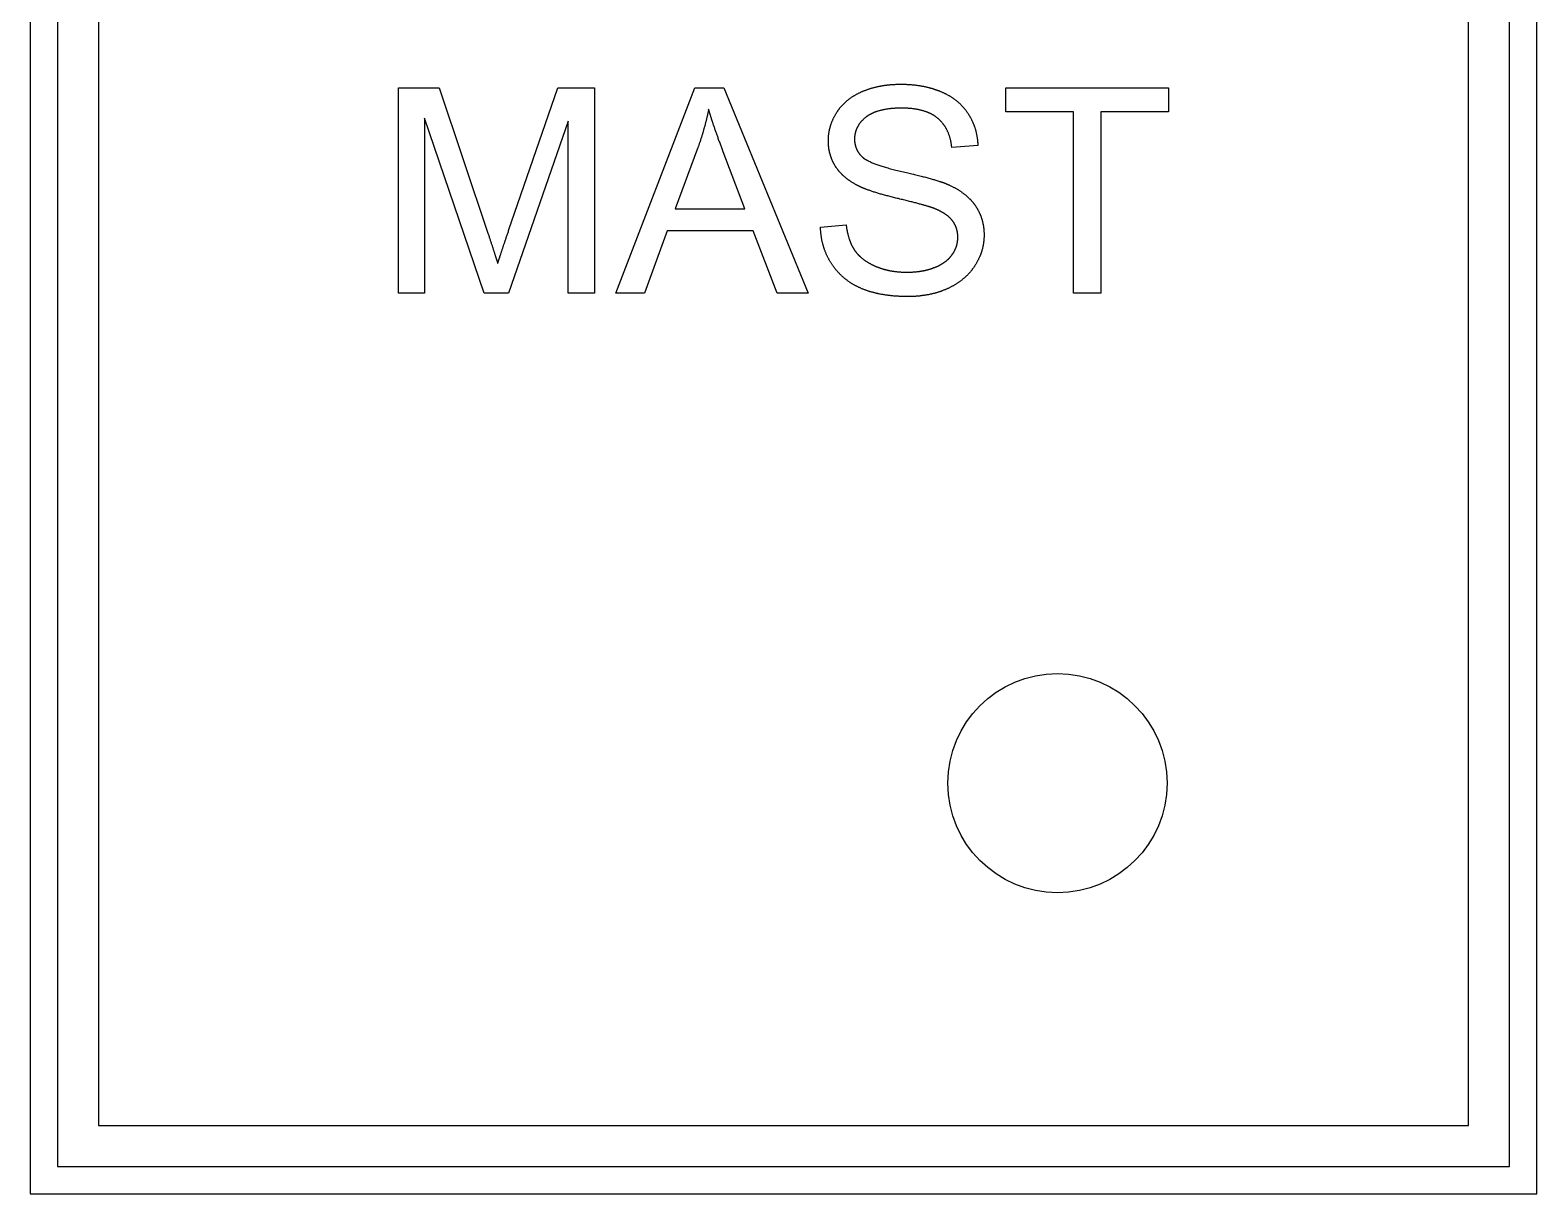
# Model space of a CAD drawing. Extents: x -115 to 95, y -60 to 60.
# Drawn here: x 49 to 71, y -17 to 0 of the extents above; entities that cross this region are included whole.
import ezdxf

# ---------------------------------------------------------------- set-up
doc = ezdxf.new("R2010")
doc.units = 0
doc.layers.add('CUT', color=1, linetype='Continuous')
doc.layers.add('ENGRAVE', color=5, linetype='Continuous')

msp = doc.modelspace()

# ---------------------------------------------------------------- linework, layer by layer
at = {"layer": 'CUT', "color": 1}
msp.add_circle((64, -11), 1.6, dxfattribs=at)
at = {"layer": 'ENGRAVE', "color": 5}
for points in [[(71, 17), (49, 17), (49, -17), (71, -17), (71, 17)], [(70.6, 16.6), (49.4, 16.6), (49.4, -16.6), (70.6, -16.6), (70.6, 16.6)]]:
    msp.add_lwpolyline(points, close=True, dxfattribs=at)
for points in [[(50, 16), (50, -16)], [(70, -16), (70, 16)], [(54.377, -3.841), (54.377, -0.841)], [(54.377, -0.841), (54.974, -0.841)], [(54.974, -0.841), (55.684, -2.965)], [(55.987, -2.928), (56.705, -0.841)], [(56.705, -0.841), (57.239, -0.841)], [(57.239, -0.841), (57.239, -3.841)], [(57.55, -3.841), (58.703, -0.841)], [(58.703, -0.841), (59.13, -0.841)], [(59.13, -0.841), (60.358, -3.841)], [(61.16, -0.892), (61.168, -0.889), (61.175, -0.886), (61.182, -0.883), (61.19, -0.881), (61.197, -0.878), (61.204, -0.875), (61.212, -0.872), (61.219, -0.87), (61.227, -0.867), (61.234, -0.864), (61.242, -0.862), (61.249, -0.859), (61.257, -0.857), (61.264, -0.855), (61.272, -0.852), (61.28, -0.85), (61.287, -0.848), (61.295, -0.845), (61.303, -0.843), (61.31, -0.841), (61.318, -0.839), (61.326, -0.837), (61.334, -0.835), (61.341, -0.833), (61.349, -0.831), (61.357, -0.829), (61.365, -0.827), (61.373, -0.825), (61.381, -0.824), (61.389, -0.822), (61.397, -0.82), (61.405, -0.819), (61.414, -0.817), (61.423, -0.815), (61.432, -0.814), (61.441, -0.812), (61.451, -0.81), (61.46, -0.809), (61.469, -0.807), (61.478, -0.806), (61.488, -0.805), (61.497, -0.804), (61.507, -0.802), (61.516, -0.801), (61.525, -0.8), (61.535, -0.799), (61.544, -0.798), (61.554, -0.797), (61.564, -0.796), (61.573, -0.795), (61.583, -0.795), (61.592, -0.794), (61.602, -0.793), (61.612, -0.793), (61.622, -0.792), (61.631, -0.792), (61.641, -0.791), (61.651, -0.791), (61.661, -0.791), (61.671, -0.79), (61.681, -0.79), (61.691, -0.79), (61.701, -0.79), (61.711, -0.79)], [(61.711, -0.79), (61.722, -0.79), (61.733, -0.79), (61.745, -0.79), (61.756, -0.79), (61.767, -0.791), (61.778, -0.791), (61.79, -0.791), (61.801, -0.792), (61.812, -0.792), (61.823, -0.793), (61.833, -0.794), (61.844, -0.794), (61.855, -0.795), (61.866, -0.796), (61.877, -0.797), (61.887, -0.798), (61.898, -0.799), (61.909, -0.8), (61.919, -0.801), (61.93, -0.803), (61.94, -0.804), (61.951, -0.805), (61.961, -0.807), (61.971, -0.808), (61.981, -0.81), (61.991, -0.811), (62.002, -0.813), (62.012, -0.815), (62.022, -0.817), (62.033, -0.819), (62.043, -0.821), (62.052, -0.822), (62.061, -0.824), (62.069, -0.826), (62.077, -0.828), (62.085, -0.829), (62.092, -0.831), (62.1, -0.833), (62.109, -0.835), (62.117, -0.837), (62.125, -0.839), (62.132, -0.841), (62.14, -0.843), (62.148, -0.846), (62.156, -0.848), (62.164, -0.85), (62.171, -0.852), (62.179, -0.855), (62.187, -0.857), (62.194, -0.86), (62.202, -0.862), (62.21, -0.865), (62.217, -0.867), (62.225, -0.87), (62.232, -0.873), (62.24, -0.875), (62.247, -0.878), (62.254, -0.881), (62.262, -0.884), (62.269, -0.886), (62.276, -0.889), (62.284, -0.892), (62.291, -0.895), (62.298, -0.898)], [(63.246, -1.195), (63.246, -0.841)], [(63.246, -0.841), (65.623, -0.841)], [(65.623, -0.841), (65.623, -1.195)], [(60.784, -1.193), (60.788, -1.187), (60.791, -1.182), (60.795, -1.176), (60.799, -1.17), (60.803, -1.164), (60.807, -1.159), (60.811, -1.153), (60.816, -1.148), (60.82, -1.142), (60.824, -1.137), (60.828, -1.132), (60.833, -1.126), (60.837, -1.121), (60.842, -1.116), (60.846, -1.11), (60.851, -1.105), (60.855, -1.1), (60.86, -1.095), (60.865, -1.09), (60.87, -1.085), (60.874, -1.08), (60.879, -1.075), (60.884, -1.07), (60.889, -1.065), (60.894, -1.06), (60.899, -1.056), (60.904, -1.051), (60.91, -1.046), (60.915, -1.042), (60.92, -1.037), (60.925, -1.033), (60.931, -1.028), (60.937, -1.023), (60.943, -1.018), (60.949, -1.013), (60.956, -1.008), (60.962, -1.003), (60.969, -0.998), (60.975, -0.994), (60.982, -0.989), (60.989, -0.984), (60.995, -0.98), (61.002, -0.975), (61.009, -0.971), (61.016, -0.966), (61.023, -0.962), (61.03, -0.958), (61.037, -0.953), (61.044, -0.949), (61.052, -0.945), (61.059, -0.941), (61.066, -0.937), (61.074, -0.933), (61.081, -0.929), (61.089, -0.925), (61.097, -0.921), (61.104, -0.917), (61.112, -0.914), (61.12, -0.91), (61.128, -0.906), (61.136, -0.903), (61.144, -0.899), (61.152, -0.896), (61.16, -0.892)], [(62.298, -0.898), (62.306, -0.902), (62.315, -0.906), (62.323, -0.909), (62.331, -0.913), (62.339, -0.917), (62.347, -0.92), (62.355, -0.924), (62.363, -0.928), (62.371, -0.932), (62.379, -0.936), (62.387, -0.94), (62.394, -0.944), (62.402, -0.949), (62.41, -0.953), (62.417, -0.957), (62.424, -0.961), (62.432, -0.966), (62.439, -0.97), (62.446, -0.975), (62.453, -0.979), (62.461, -0.984), (62.468, -0.989), (62.475, -0.993), (62.481, -0.998), (62.488, -1.003), (62.495, -1.008), (62.502, -1.013), (62.508, -1.018), (62.515, -1.023), (62.522, -1.028), (62.528, -1.034), (62.534, -1.039), (62.54, -1.044), (62.546, -1.048), (62.551, -1.053), (62.557, -1.058), (62.562, -1.063), (62.568, -1.068), (62.573, -1.073), (62.578, -1.078), (62.584, -1.083), (62.589, -1.088), (62.594, -1.094), (62.599, -1.099), (62.604, -1.104), (62.609, -1.109), (62.614, -1.115), (62.619, -1.12), (62.624, -1.126), (62.629, -1.131), (62.634, -1.137), (62.638, -1.143), (62.643, -1.148), (62.648, -1.154), (62.652, -1.16), (62.657, -1.165), (62.661, -1.171), (62.666, -1.177), (62.67, -1.183), (62.674, -1.189), (62.679, -1.195), (62.683, -1.201), (62.687, -1.207), (62.691, -1.214)], [(55.627, -3.841), (54.759, -1.287)], [(54.759, -1.287), (54.759, -3.841)], [(58.907, -1.156), (58.905, -1.165), (58.904, -1.174), (58.902, -1.183), (58.9, -1.192), (58.898, -1.201), (58.896, -1.209), (58.894, -1.218), (58.892, -1.227), (58.89, -1.236), (58.888, -1.245), (58.886, -1.254), (58.884, -1.263), (58.882, -1.272), (58.88, -1.28), (58.878, -1.289), (58.876, -1.298), (58.874, -1.307), (58.872, -1.316), (58.87, -1.325), (58.867, -1.333), (58.865, -1.342), (58.863, -1.351), (58.861, -1.36), (58.858, -1.369), (58.856, -1.378), (58.854, -1.387), (58.851, -1.395), (58.849, -1.404), (58.847, -1.413), (58.844, -1.422), (58.842, -1.431), (58.839, -1.439), (58.837, -1.448), (58.834, -1.458), (58.832, -1.467), (58.829, -1.476), (58.826, -1.485), (58.824, -1.494), (58.821, -1.503), (58.818, -1.512), (58.815, -1.521), (58.813, -1.53), (58.81, -1.539), (58.807, -1.548), (58.804, -1.557), (58.801, -1.566), (58.798, -1.576), (58.795, -1.585), (58.793, -1.594), (58.79, -1.603), (58.787, -1.612), (58.784, -1.621), (58.781, -1.63), (58.777, -1.639), (58.774, -1.648), (58.771, -1.657), (58.768, -1.666), (58.765, -1.675), (58.762, -1.684), (58.759, -1.693), (58.755, -1.702), (58.752, -1.711), (58.749, -1.72), (58.746, -1.729)], [(59.12, -1.778), (59.115, -1.764), (59.109, -1.749), (59.104, -1.735), (59.098, -1.721), (59.093, -1.707), (59.088, -1.693), (59.083, -1.679), (59.078, -1.665), (59.073, -1.651), (59.068, -1.638), (59.063, -1.624), (59.058, -1.611), (59.053, -1.598), (59.048, -1.584), (59.044, -1.571), (59.039, -1.558), (59.034, -1.545), (59.03, -1.533), (59.025, -1.52), (59.021, -1.507), (59.016, -1.495), (59.012, -1.482), (59.008, -1.47), (59.004, -1.458), (58.999, -1.446), (58.995, -1.434), (58.991, -1.422), (58.987, -1.41), (58.983, -1.397), (58.979, -1.385), (58.975, -1.374), (58.972, -1.364), (58.969, -1.355), (58.967, -1.348), (58.964, -1.342), (58.962, -1.336), (58.96, -1.329), (58.958, -1.322), (58.956, -1.315), (58.954, -1.308), (58.951, -1.301), (58.949, -1.294), (58.947, -1.288), (58.945, -1.281), (58.943, -1.275), (58.941, -1.268), (58.939, -1.261), (58.937, -1.255), (58.935, -1.248), (58.933, -1.242), (58.931, -1.236), (58.929, -1.229), (58.927, -1.223), (58.925, -1.217), (58.923, -1.211), (58.921, -1.204), (58.919, -1.198), (58.918, -1.192), (58.916, -1.186), (58.914, -1.18), (58.912, -1.174), (58.911, -1.168), (58.909, -1.162), (58.907, -1.156)], [(60.655, -1.617), (60.655, -1.61), (60.655, -1.603), (60.655, -1.596), (60.655, -1.589), (60.656, -1.582), (60.656, -1.575), (60.656, -1.568), (60.657, -1.561), (60.657, -1.554), (60.658, -1.548), (60.659, -1.541), (60.659, -1.534), (60.66, -1.527), (60.661, -1.52), (60.662, -1.514), (60.663, -1.507), (60.664, -1.5), (60.665, -1.493), (60.666, -1.487), (60.667, -1.48), (60.668, -1.473), (60.67, -1.467), (60.671, -1.46), (60.672, -1.453), (60.674, -1.447), (60.675, -1.44), (60.677, -1.433), (60.679, -1.427), (60.68, -1.42), (60.682, -1.414), (60.684, -1.407), (60.686, -1.401), (60.688, -1.394), (60.69, -1.387), (60.692, -1.381), (60.695, -1.374), (60.697, -1.367), (60.699, -1.361), (60.702, -1.354), (60.704, -1.347), (60.707, -1.341), (60.709, -1.334), (60.712, -1.328), (60.715, -1.321), (60.718, -1.314), (60.721, -1.308), (60.724, -1.301), (60.727, -1.295), (60.73, -1.288), (60.733, -1.282), (60.736, -1.276), (60.739, -1.269), (60.743, -1.263), (60.746, -1.256), (60.75, -1.25), (60.753, -1.243), (60.757, -1.237), (60.76, -1.231), (60.764, -1.224), (60.768, -1.218), (60.772, -1.212), (60.776, -1.206), (60.78, -1.199), (60.784, -1.193)], [(61.201, -1.273), (61.196, -1.277), (61.191, -1.282), (61.185, -1.286), (61.18, -1.29), (61.175, -1.295), (61.17, -1.299), (61.165, -1.304), (61.161, -1.308), (61.156, -1.313), (61.152, -1.318), (61.147, -1.322), (61.143, -1.327), (61.138, -1.332), (61.134, -1.337), (61.13, -1.341), (61.126, -1.346), (61.122, -1.351), (61.118, -1.356), (61.114, -1.361), (61.111, -1.366), (61.107, -1.371), (61.104, -1.376), (61.1, -1.381), (61.097, -1.386), (61.094, -1.391), (61.091, -1.396), (61.088, -1.401), (61.085, -1.406), (61.082, -1.411), (61.079, -1.417), (61.076, -1.422), (61.074, -1.427), (61.071, -1.432), (61.069, -1.437), (61.067, -1.441), (61.065, -1.446), (61.063, -1.451), (61.061, -1.456), (61.06, -1.461), (61.058, -1.466), (61.056, -1.47), (61.055, -1.475), (61.053, -1.48), (61.052, -1.485), (61.05, -1.49), (61.049, -1.495), (61.048, -1.5), (61.047, -1.505), (61.045, -1.511), (61.044, -1.516), (61.043, -1.521), (61.043, -1.526), (61.042, -1.531), (61.041, -1.536), (61.04, -1.542), (61.04, -1.547), (61.039, -1.552), (61.039, -1.558), (61.038, -1.563), (61.038, -1.568), (61.038, -1.574), (61.038, -1.579), (61.038, -1.585), (61.038, -1.59)], [(61.727, -1.14), (61.713, -1.14), (61.699, -1.14), (61.685, -1.14), (61.672, -1.141), (61.658, -1.141), (61.645, -1.142), (61.632, -1.142), (61.619, -1.143), (61.606, -1.144), (61.593, -1.145), (61.581, -1.146), (61.568, -1.147), (61.556, -1.149), (61.544, -1.15), (61.532, -1.151), (61.52, -1.153), (61.508, -1.155), (61.497, -1.156), (61.485, -1.158), (61.474, -1.16), (61.463, -1.163), (61.452, -1.165), (61.441, -1.167), (61.431, -1.169), (61.42, -1.172), (61.41, -1.174), (61.4, -1.177), (61.39, -1.18), (61.379, -1.183), (61.369, -1.187), (61.359, -1.19), (61.351, -1.192), (61.344, -1.195), (61.339, -1.197), (61.334, -1.199), (61.329, -1.2), (61.324, -1.202), (61.319, -1.205), (61.314, -1.207), (61.309, -1.209), (61.303, -1.211), (61.298, -1.214), (61.293, -1.216), (61.289, -1.218), (61.284, -1.221), (61.279, -1.223), (61.274, -1.226), (61.269, -1.228), (61.265, -1.231), (61.26, -1.233), (61.256, -1.236), (61.251, -1.238), (61.247, -1.241), (61.242, -1.244), (61.238, -1.247), (61.234, -1.249), (61.229, -1.252), (61.225, -1.255), (61.221, -1.258), (61.217, -1.261), (61.213, -1.264), (61.209, -1.267), (61.205, -1.27), (61.201, -1.273)], [(62.249, -1.285), (62.245, -1.282), (62.24, -1.278), (62.236, -1.275), (62.231, -1.271), (62.226, -1.268), (62.222, -1.264), (62.217, -1.261), (62.212, -1.258), (62.207, -1.254), (62.203, -1.251), (62.198, -1.248), (62.193, -1.245), (62.188, -1.242), (62.183, -1.239), (62.177, -1.236), (62.172, -1.233), (62.167, -1.23), (62.162, -1.227), (62.156, -1.225), (62.151, -1.222), (62.146, -1.219), (62.14, -1.217), (62.135, -1.214), (62.129, -1.211), (62.123, -1.209), (62.117, -1.206), (62.112, -1.204), (62.106, -1.202), (62.101, -1.199), (62.095, -1.197), (62.089, -1.195), (62.082, -1.193), (62.074, -1.19), (62.065, -1.187), (62.055, -1.183), (62.045, -1.18), (62.035, -1.177), (62.025, -1.175), (62.015, -1.172), (62.005, -1.169), (61.995, -1.167), (61.985, -1.165), (61.974, -1.163), (61.964, -1.16), (61.953, -1.158), (61.942, -1.157), (61.931, -1.155), (61.92, -1.153), (61.909, -1.151), (61.898, -1.15), (61.886, -1.149), (61.875, -1.147), (61.863, -1.146), (61.851, -1.145), (61.839, -1.144), (61.827, -1.143), (61.815, -1.142), (61.803, -1.142), (61.791, -1.141), (61.778, -1.141), (61.766, -1.14), (61.753, -1.14), (61.74, -1.14), (61.727, -1.14)], [(62.458, -1.715), (62.457, -1.705), (62.455, -1.695), (62.454, -1.686), (62.453, -1.676), (62.451, -1.667), (62.45, -1.657), (62.448, -1.648), (62.446, -1.639), (62.445, -1.63), (62.443, -1.62), (62.441, -1.611), (62.439, -1.603), (62.436, -1.594), (62.434, -1.585), (62.432, -1.576), (62.429, -1.568), (62.427, -1.559), (62.424, -1.551), (62.422, -1.543), (62.419, -1.534), (62.416, -1.526), (62.413, -1.518), (62.41, -1.51), (62.407, -1.502), (62.403, -1.495), (62.4, -1.487), (62.397, -1.479), (62.393, -1.472), (62.39, -1.464), (62.386, -1.456), (62.382, -1.449), (62.378, -1.442), (62.375, -1.436), (62.372, -1.43), (62.369, -1.425), (62.365, -1.42), (62.362, -1.414), (62.359, -1.409), (62.355, -1.403), (62.351, -1.398), (62.348, -1.392), (62.344, -1.387), (62.34, -1.382), (62.337, -1.377), (62.333, -1.372), (62.329, -1.367), (62.325, -1.362), (62.321, -1.357), (62.317, -1.352), (62.313, -1.347), (62.309, -1.342), (62.304, -1.338), (62.3, -1.333), (62.296, -1.328), (62.291, -1.324), (62.287, -1.319), (62.282, -1.315), (62.278, -1.31), (62.273, -1.306), (62.268, -1.302), (62.264, -1.298), (62.259, -1.293), (62.254, -1.289), (62.249, -1.285)], [(62.691, -1.214), (62.695, -1.22), (62.699, -1.226), (62.703, -1.233), (62.707, -1.239), (62.711, -1.246), (62.715, -1.252), (62.719, -1.259), (62.722, -1.265), (62.726, -1.272), (62.73, -1.278), (62.733, -1.285), (62.737, -1.291), (62.74, -1.298), (62.744, -1.305), (62.747, -1.311), (62.75, -1.318), (62.753, -1.325), (62.756, -1.332), (62.76, -1.339), (62.763, -1.345), (62.766, -1.352), (62.768, -1.359), (62.771, -1.366), (62.774, -1.373), (62.777, -1.38), (62.779, -1.387), (62.782, -1.394), (62.785, -1.401), (62.787, -1.408), (62.79, -1.415), (62.792, -1.422), (62.794, -1.429), (62.797, -1.437), (62.799, -1.444), (62.801, -1.452), (62.803, -1.46), (62.806, -1.468), (62.808, -1.475), (62.81, -1.483), (62.812, -1.491), (62.813, -1.499), (62.815, -1.507), (62.817, -1.514), (62.819, -1.522), (62.82, -1.53), (62.822, -1.538), (62.823, -1.546), (62.825, -1.554), (62.826, -1.562), (62.827, -1.57), (62.829, -1.578), (62.83, -1.586), (62.831, -1.595), (62.832, -1.603), (62.833, -1.611), (62.834, -1.619), (62.834, -1.628), (62.835, -1.636), (62.836, -1.644), (62.836, -1.653), (62.837, -1.661), (62.837, -1.669), (62.838, -1.678), (62.838, -1.686)], [(64.234, -1.195), (63.246, -1.195)], [(64.234, -3.841), (64.234, -1.195)], [(65.623, -1.195), (64.631, -1.195)], [(64.631, -1.195), (64.631, -3.841)], [(56.857, -1.33), (55.985, -3.841)], [(56.857, -3.841), (56.857, -1.33)], [(58.746, -1.729), (58.416, -2.609)], [(60.759, -1.991), (60.756, -1.986), (60.753, -1.981), (60.75, -1.976), (60.747, -1.97), (60.744, -1.965), (60.741, -1.96), (60.738, -1.955), (60.735, -1.95), (60.732, -1.944), (60.73, -1.939), (60.727, -1.934), (60.724, -1.928), (60.722, -1.923), (60.719, -1.918), (60.717, -1.912), (60.714, -1.907), (60.712, -1.901), (60.71, -1.896), (60.707, -1.89), (60.705, -1.885), (60.703, -1.879), (60.701, -1.874), (60.699, -1.868), (60.697, -1.863), (60.695, -1.857), (60.693, -1.852), (60.691, -1.846), (60.689, -1.84), (60.687, -1.835), (60.685, -1.829), (60.684, -1.824), (60.682, -1.818), (60.68, -1.812), (60.679, -1.806), (60.677, -1.8), (60.676, -1.794), (60.674, -1.788), (60.673, -1.782), (60.671, -1.776), (60.67, -1.769), (60.669, -1.763), (60.668, -1.757), (60.667, -1.751), (60.665, -1.745), (60.664, -1.739), (60.663, -1.732), (60.663, -1.726), (60.662, -1.72), (60.661, -1.713), (60.66, -1.707), (60.659, -1.701), (60.659, -1.694), (60.658, -1.688), (60.658, -1.682), (60.657, -1.675), (60.657, -1.669), (60.656, -1.662), (60.656, -1.656), (60.655, -1.649), (60.655, -1.643), (60.655, -1.636), (60.655, -1.63), (60.655, -1.623), (60.655, -1.617)], [(61.038, -1.59), (61.038, -1.595), (61.038, -1.6), (61.038, -1.605), (61.038, -1.61), (61.038, -1.615), (61.039, -1.62), (61.039, -1.625), (61.039, -1.63), (61.04, -1.635), (61.04, -1.64), (61.041, -1.645), (61.042, -1.65), (61.042, -1.654), (61.043, -1.659), (61.044, -1.664), (61.045, -1.668), (61.046, -1.673), (61.047, -1.678), (61.048, -1.682), (61.049, -1.687), (61.05, -1.691), (61.052, -1.696), (61.053, -1.7), (61.054, -1.705), (61.056, -1.709), (61.057, -1.714), (61.059, -1.718), (61.061, -1.722), (61.062, -1.727), (61.064, -1.731), (61.066, -1.735), (61.068, -1.74), (61.069, -1.744), (61.071, -1.748), (61.073, -1.752), (61.075, -1.756), (61.077, -1.76), (61.08, -1.763), (61.082, -1.767), (61.084, -1.771), (61.086, -1.775), (61.089, -1.779), (61.091, -1.783), (61.093, -1.786), (61.096, -1.79), (61.099, -1.794), (61.101, -1.798), (61.104, -1.801), (61.107, -1.805), (61.109, -1.808), (61.112, -1.812), (61.115, -1.816), (61.118, -1.819), (61.121, -1.823), (61.124, -1.826), (61.127, -1.83), (61.13, -1.833), (61.134, -1.836), (61.137, -1.84), (61.14, -1.843), (61.144, -1.846), (61.147, -1.85), (61.151, -1.853), (61.154, -1.856)], [(62.838, -1.686), (62.458, -1.715)], [(59.433, -2.609), (59.12, -1.778)], [(61.154, -1.856), (61.156, -1.858), (61.158, -1.859), (61.159, -1.861), (61.161, -1.862), (61.163, -1.864), (61.165, -1.865), (61.167, -1.867), (61.169, -1.869), (61.171, -1.87), (61.173, -1.872), (61.175, -1.873), (61.178, -1.875), (61.18, -1.876), (61.182, -1.878), (61.184, -1.879), (61.187, -1.881), (61.189, -1.883), (61.192, -1.884), (61.194, -1.886), (61.196, -1.887), (61.199, -1.889), (61.201, -1.89), (61.204, -1.892), (61.207, -1.894), (61.21, -1.895), (61.213, -1.897), (61.216, -1.899), (61.218, -1.9), (61.22, -1.901), (61.222, -1.902), (61.225, -1.904), (61.23, -1.906), (61.238, -1.91), (61.248, -1.915), (61.259, -1.921), (61.272, -1.926), (61.284, -1.932), (61.296, -1.937), (61.308, -1.942), (61.32, -1.947), (61.333, -1.952), (61.347, -1.957), (61.361, -1.962), (61.375, -1.967), (61.39, -1.972), (61.406, -1.977), (61.421, -1.983), (61.437, -1.988), (61.454, -1.993), (61.471, -1.998), (61.488, -2.003), (61.506, -2.008), (61.524, -2.013), (61.543, -2.019), (61.562, -2.024), (61.581, -2.029), (61.601, -2.034), (61.621, -2.04), (61.642, -2.045), (61.663, -2.05), (61.685, -2.055), (61.707, -2.06), (61.729, -2.066), (61.752, -2.071)], [(61.08, -2.269), (61.073, -2.266), (61.066, -2.262), (61.059, -2.258), (61.051, -2.254), (61.044, -2.25), (61.037, -2.246), (61.03, -2.241), (61.023, -2.237), (61.016, -2.233), (61.01, -2.229), (61.003, -2.225), (60.996, -2.221), (60.99, -2.216), (60.983, -2.212), (60.977, -2.208), (60.97, -2.203), (60.964, -2.199), (60.958, -2.194), (60.951, -2.19), (60.945, -2.185), (60.939, -2.181), (60.933, -2.176), (60.927, -2.172), (60.921, -2.167), (60.915, -2.163), (60.91, -2.158), (60.904, -2.153), (60.898, -2.148), (60.893, -2.143), (60.887, -2.138), (60.881, -2.134), (60.876, -2.129), (60.872, -2.125), (60.867, -2.121), (60.863, -2.117), (60.859, -2.113), (60.855, -2.109), (60.851, -2.105), (60.847, -2.101), (60.843, -2.097), (60.839, -2.092), (60.835, -2.088), (60.831, -2.084), (60.827, -2.08), (60.824, -2.076), (60.82, -2.071), (60.816, -2.067), (60.812, -2.063), (60.809, -2.058), (60.805, -2.054), (60.802, -2.05), (60.798, -2.045), (60.795, -2.041), (60.791, -2.037), (60.788, -2.032), (60.784, -2.028), (60.781, -2.023), (60.778, -2.019), (60.775, -2.014), (60.771, -2.01), (60.768, -2.005), (60.765, -2), (60.762, -1.996), (60.759, -1.991)], [(61.752, -2.071), (61.773, -2.076), (61.794, -2.081), (61.815, -2.085), (61.836, -2.09), (61.856, -2.095), (61.876, -2.1), (61.896, -2.104), (61.915, -2.109), (61.934, -2.114), (61.953, -2.118), (61.972, -2.123), (61.99, -2.127), (62.008, -2.132), (62.025, -2.136), (62.043, -2.141), (62.06, -2.145), (62.076, -2.15), (62.093, -2.154), (62.109, -2.158), (62.124, -2.163), (62.14, -2.167), (62.155, -2.171), (62.17, -2.175), (62.184, -2.18), (62.198, -2.184), (62.212, -2.188), (62.225, -2.192), (62.239, -2.196), (62.254, -2.201), (62.267, -2.205), (62.28, -2.209), (62.29, -2.212), (62.297, -2.215), (62.301, -2.216), (62.305, -2.218), (62.308, -2.219), (62.312, -2.22), (62.317, -2.222), (62.321, -2.223), (62.326, -2.225), (62.33, -2.227), (62.335, -2.228), (62.339, -2.23), (62.343, -2.231), (62.347, -2.233), (62.351, -2.234), (62.355, -2.236), (62.359, -2.237), (62.363, -2.239), (62.367, -2.24), (62.371, -2.242), (62.375, -2.243), (62.379, -2.245), (62.382, -2.246), (62.386, -2.248), (62.39, -2.249), (62.393, -2.251), (62.397, -2.252), (62.4, -2.254), (62.404, -2.255), (62.407, -2.257), (62.41, -2.258), (62.414, -2.26), (62.417, -2.261)], [(61.66, -2.458), (61.642, -2.453), (61.624, -2.449), (61.607, -2.445), (61.59, -2.44), (61.573, -2.436), (61.556, -2.432), (61.54, -2.428), (61.524, -2.423), (61.508, -2.419), (61.492, -2.415), (61.477, -2.411), (61.461, -2.406), (61.446, -2.402), (61.431, -2.398), (61.417, -2.394), (61.403, -2.39), (61.389, -2.385), (61.375, -2.381), (61.361, -2.377), (61.348, -2.373), (61.334, -2.369), (61.321, -2.365), (61.309, -2.361), (61.296, -2.357), (61.284, -2.353), (61.273, -2.349), (61.261, -2.345), (61.249, -2.34), (61.237, -2.336), (61.225, -2.332), (61.214, -2.328), (61.205, -2.324), (61.199, -2.322), (61.194, -2.32), (61.19, -2.319), (61.187, -2.317), (61.183, -2.316), (61.179, -2.314), (61.174, -2.312), (61.17, -2.31), (61.165, -2.309), (61.161, -2.307), (61.157, -2.305), (61.153, -2.304), (61.149, -2.302), (61.145, -2.3), (61.141, -2.298), (61.137, -2.297), (61.133, -2.295), (61.129, -2.293), (61.126, -2.292), (61.122, -2.29), (61.118, -2.288), (61.114, -2.286), (61.111, -2.285), (61.107, -2.283), (61.104, -2.281), (61.1, -2.28), (61.097, -2.278), (61.094, -2.276), (61.09, -2.275), (61.087, -2.273), (61.084, -2.271), (61.08, -2.269)], [(62.417, -2.261), (62.426, -2.266), (62.435, -2.27), (62.444, -2.274), (62.453, -2.279), (62.462, -2.283), (62.471, -2.287), (62.479, -2.292), (62.488, -2.297), (62.496, -2.301), (62.505, -2.306), (62.513, -2.31), (62.521, -2.315), (62.529, -2.32), (62.537, -2.325), (62.545, -2.329), (62.553, -2.334), (62.561, -2.339), (62.569, -2.344), (62.576, -2.349), (62.584, -2.354), (62.592, -2.359), (62.599, -2.364), (62.606, -2.37), (62.613, -2.375), (62.621, -2.38), (62.627, -2.385), (62.634, -2.391), (62.641, -2.396), (62.648, -2.402), (62.655, -2.407), (62.662, -2.413), (62.668, -2.418), (62.674, -2.423), (62.679, -2.427), (62.683, -2.431), (62.688, -2.435), (62.693, -2.44), (62.697, -2.444), (62.702, -2.449), (62.707, -2.453), (62.712, -2.458), (62.716, -2.462), (62.721, -2.467), (62.725, -2.471), (62.729, -2.476), (62.734, -2.481), (62.738, -2.485), (62.742, -2.49), (62.747, -2.495), (62.751, -2.499), (62.755, -2.504), (62.759, -2.509), (62.763, -2.514), (62.767, -2.519), (62.771, -2.523), (62.775, -2.528), (62.778, -2.533), (62.782, -2.538), (62.786, -2.543), (62.789, -2.548), (62.793, -2.553), (62.797, -2.558), (62.8, -2.563), (62.804, -2.568)], [(58.416, -2.609), (59.433, -2.609)], [(62.194, -2.603), (62.192, -2.602), (62.19, -2.602), (62.188, -2.601), (62.186, -2.6), (62.185, -2.599), (62.183, -2.599), (62.181, -2.598), (62.179, -2.597), (62.177, -2.597), (62.175, -2.596), (62.172, -2.595), (62.17, -2.594), (62.168, -2.594), (62.166, -2.593), (62.164, -2.592), (62.162, -2.591), (62.159, -2.591), (62.157, -2.59), (62.155, -2.589), (62.152, -2.588), (62.15, -2.587), (62.148, -2.587), (62.145, -2.586), (62.142, -2.585), (62.14, -2.584), (62.137, -2.583), (62.134, -2.582), (62.132, -2.582), (62.131, -2.581), (62.129, -2.581), (62.126, -2.58), (62.121, -2.578), (62.114, -2.576), (62.104, -2.573), (62.094, -2.57), (62.082, -2.566), (62.071, -2.563), (62.06, -2.56), (62.049, -2.557), (62.038, -2.554), (62.026, -2.55), (62.014, -2.547), (62.001, -2.544), (61.988, -2.54), (61.975, -2.536), (61.962, -2.533), (61.948, -2.529), (61.933, -2.525), (61.919, -2.522), (61.904, -2.518), (61.889, -2.514), (61.873, -2.51), (61.857, -2.506), (61.841, -2.502), (61.824, -2.498), (61.807, -2.493), (61.79, -2.489), (61.772, -2.485), (61.754, -2.481), (61.736, -2.476), (61.717, -2.472), (61.698, -2.467), (61.679, -2.462), (61.66, -2.458)], [(62.464, -2.781), (62.462, -2.778), (62.46, -2.776), (62.458, -2.773), (62.455, -2.77), (62.453, -2.768), (62.451, -2.765), (62.449, -2.763), (62.446, -2.76), (62.444, -2.758), (62.442, -2.755), (62.439, -2.752), (62.437, -2.75), (62.434, -2.747), (62.432, -2.745), (62.429, -2.742), (62.427, -2.74), (62.424, -2.737), (62.422, -2.735), (62.419, -2.732), (62.416, -2.73), (62.414, -2.728), (62.411, -2.725), (62.408, -2.723), (62.405, -2.72), (62.402, -2.718), (62.399, -2.715), (62.396, -2.713), (62.394, -2.711), (62.391, -2.709), (62.388, -2.706), (62.385, -2.704), (62.381, -2.701), (62.377, -2.698), (62.372, -2.695), (62.367, -2.691), (62.362, -2.688), (62.357, -2.684), (62.352, -2.681), (62.347, -2.678), (62.342, -2.675), (62.336, -2.671), (62.331, -2.668), (62.326, -2.665), (62.32, -2.662), (62.314, -2.658), (62.309, -2.655), (62.303, -2.652), (62.297, -2.649), (62.291, -2.646), (62.285, -2.643), (62.279, -2.64), (62.273, -2.637), (62.267, -2.634), (62.261, -2.631), (62.254, -2.628), (62.248, -2.625), (62.241, -2.622), (62.235, -2.62), (62.228, -2.617), (62.221, -2.614), (62.215, -2.611), (62.208, -2.608), (62.201, -2.606), (62.194, -2.603)], [(62.804, -2.568), (62.807, -2.574), (62.811, -2.579), (62.814, -2.585), (62.818, -2.59), (62.822, -2.596), (62.825, -2.602), (62.828, -2.607), (62.832, -2.613), (62.835, -2.619), (62.838, -2.625), (62.841, -2.63), (62.844, -2.636), (62.847, -2.642), (62.85, -2.648), (62.853, -2.654), (62.856, -2.66), (62.859, -2.666), (62.862, -2.672), (62.865, -2.678), (62.867, -2.684), (62.87, -2.69), (62.872, -2.696), (62.875, -2.702), (62.877, -2.708), (62.88, -2.714), (62.882, -2.72), (62.884, -2.727), (62.886, -2.733), (62.888, -2.739), (62.891, -2.745), (62.893, -2.752), (62.895, -2.758), (62.897, -2.765), (62.899, -2.772), (62.901, -2.779), (62.902, -2.786), (62.904, -2.793), (62.906, -2.8), (62.908, -2.807), (62.909, -2.814), (62.911, -2.821), (62.912, -2.828), (62.914, -2.836), (62.915, -2.843), (62.916, -2.85), (62.918, -2.857), (62.919, -2.865), (62.92, -2.872), (62.921, -2.879), (62.922, -2.887), (62.923, -2.894), (62.924, -2.902), (62.924, -2.909), (62.925, -2.917), (62.926, -2.924), (62.926, -2.932), (62.927, -2.94), (62.927, -2.947), (62.928, -2.955), (62.928, -2.963), (62.928, -2.97), (62.928, -2.978), (62.928, -2.986), (62.928, -2.994)], [(60.54, -2.877), (60.915, -2.844)], [(60.915, -2.844), (60.916, -2.852), (60.917, -2.86), (60.918, -2.868), (60.919, -2.876), (60.92, -2.884), (60.921, -2.891), (60.922, -2.899), (60.924, -2.907), (60.925, -2.914), (60.926, -2.922), (60.928, -2.929), (60.929, -2.936), (60.931, -2.944), (60.932, -2.951), (60.934, -2.958), (60.935, -2.965), (60.937, -2.972), (60.939, -2.98), (60.94, -2.987), (60.942, -2.994), (60.944, -3.001), (60.946, -3.007), (60.948, -3.014), (60.95, -3.021), (60.952, -3.028), (60.954, -3.034), (60.956, -3.041), (60.958, -3.048), (60.96, -3.054), (60.963, -3.061), (60.965, -3.068), (60.967, -3.074), (60.969, -3.079), (60.971, -3.084), (60.973, -3.088), (60.974, -3.093), (60.976, -3.097), (60.978, -3.102), (60.98, -3.107), (60.982, -3.112), (60.984, -3.116), (60.986, -3.121), (60.988, -3.126), (60.99, -3.13), (60.993, -3.135), (60.995, -3.139), (60.997, -3.144), (60.999, -3.148), (61.001, -3.152), (61.003, -3.157), (61.006, -3.161), (61.008, -3.165), (61.01, -3.17), (61.013, -3.174), (61.015, -3.178), (61.017, -3.182), (61.02, -3.187), (61.022, -3.191), (61.025, -3.195), (61.027, -3.199), (61.03, -3.203), (61.032, -3.207), (61.035, -3.211), (61.038, -3.215)], [(62.546, -3.027), (62.546, -3.022), (62.546, -3.018), (62.545, -3.013), (62.545, -3.009), (62.545, -3.004), (62.545, -3), (62.545, -2.995), (62.544, -2.991), (62.544, -2.986), (62.544, -2.982), (62.543, -2.978), (62.543, -2.973), (62.542, -2.969), (62.542, -2.965), (62.541, -2.96), (62.54, -2.956), (62.54, -2.952), (62.539, -2.948), (62.538, -2.944), (62.537, -2.939), (62.536, -2.935), (62.535, -2.931), (62.534, -2.927), (62.533, -2.923), (62.532, -2.919), (62.531, -2.915), (62.53, -2.911), (62.529, -2.907), (62.528, -2.903), (62.527, -2.899), (62.525, -2.895), (62.524, -2.891), (62.523, -2.887), (62.521, -2.883), (62.52, -2.88), (62.519, -2.876), (62.517, -2.873), (62.516, -2.869), (62.514, -2.865), (62.513, -2.862), (62.511, -2.858), (62.509, -2.855), (62.508, -2.851), (62.506, -2.848), (62.504, -2.844), (62.502, -2.841), (62.501, -2.837), (62.499, -2.834), (62.497, -2.83), (62.495, -2.827), (62.493, -2.824), (62.491, -2.82), (62.489, -2.817), (62.487, -2.813), (62.485, -2.81), (62.482, -2.807), (62.48, -2.804), (62.478, -2.8), (62.476, -2.797), (62.473, -2.794), (62.471, -2.791), (62.469, -2.787), (62.466, -2.784), (62.464, -2.781)], [(55.684, -2.965), (55.688, -2.977), (55.692, -2.99), (55.696, -3.002), (55.7, -3.014), (55.704, -3.026), (55.708, -3.037), (55.712, -3.049), (55.716, -3.06), (55.719, -3.072), (55.723, -3.083), (55.727, -3.094), (55.73, -3.105), (55.734, -3.116), (55.737, -3.126), (55.741, -3.137), (55.744, -3.147), (55.747, -3.157), (55.751, -3.168), (55.754, -3.178), (55.757, -3.187), (55.76, -3.197), (55.763, -3.207), (55.766, -3.216), (55.769, -3.226), (55.772, -3.235), (55.775, -3.244), (55.778, -3.253), (55.781, -3.262), (55.784, -3.271), (55.787, -3.28), (55.79, -3.289), (55.792, -3.296), (55.794, -3.301), (55.795, -3.305), (55.796, -3.308), (55.797, -3.312), (55.798, -3.315), (55.799, -3.319), (55.801, -3.323), (55.802, -3.327), (55.803, -3.331), (55.804, -3.335), (55.805, -3.338), (55.807, -3.342), (55.808, -3.346), (55.809, -3.349), (55.81, -3.353), (55.811, -3.357), (55.812, -3.36), (55.813, -3.364), (55.814, -3.367), (55.815, -3.371), (55.817, -3.374), (55.818, -3.377), (55.819, -3.381), (55.82, -3.384), (55.821, -3.387), (55.822, -3.39), (55.823, -3.394), (55.824, -3.397), (55.825, -3.4), (55.826, -3.403), (55.826, -3.406), (55.827, -3.409)], [(55.827, -3.409), (55.829, -3.406), (55.83, -3.402), (55.831, -3.399), (55.832, -3.395), (55.833, -3.392), (55.834, -3.388), (55.835, -3.384), (55.836, -3.38), (55.838, -3.377), (55.839, -3.373), (55.84, -3.369), (55.841, -3.365), (55.843, -3.361), (55.844, -3.357), (55.845, -3.353), (55.846, -3.349), (55.848, -3.345), (55.849, -3.341), (55.85, -3.337), (55.852, -3.333), (55.853, -3.329), (55.854, -3.325), (55.856, -3.321), (55.857, -3.316), (55.859, -3.312), (55.86, -3.307), (55.861, -3.303), (55.863, -3.299), (55.864, -3.295), (55.865, -3.291), (55.867, -3.287), (55.869, -3.281), (55.871, -3.273), (55.874, -3.264), (55.877, -3.254), (55.881, -3.244), (55.884, -3.234), (55.887, -3.225), (55.89, -3.215), (55.894, -3.205), (55.897, -3.195), (55.9, -3.185), (55.904, -3.175), (55.907, -3.164), (55.911, -3.154), (55.914, -3.143), (55.918, -3.132), (55.922, -3.121), (55.925, -3.11), (55.929, -3.099), (55.933, -3.088), (55.937, -3.076), (55.941, -3.065), (55.945, -3.053), (55.949, -3.041), (55.953, -3.029), (55.957, -3.017), (55.961, -3.005), (55.965, -2.992), (55.969, -2.98), (55.974, -2.967), (55.978, -2.954), (55.983, -2.941), (55.987, -2.928)], [(58.302, -2.932), (57.972, -3.841)], [(59.556, -2.932), (58.302, -2.932)], [(59.906, -3.841), (59.556, -2.932)], [(60.704, -3.417), (60.699, -3.41), (60.695, -3.403), (60.69, -3.395), (60.686, -3.388), (60.681, -3.381), (60.677, -3.373), (60.672, -3.366), (60.668, -3.358), (60.664, -3.351), (60.66, -3.343), (60.656, -3.336), (60.652, -3.328), (60.648, -3.32), (60.644, -3.313), (60.641, -3.305), (60.637, -3.297), (60.633, -3.29), (60.63, -3.282), (60.626, -3.274), (60.623, -3.266), (60.62, -3.258), (60.616, -3.25), (60.613, -3.242), (60.61, -3.234), (60.607, -3.226), (60.604, -3.218), (60.601, -3.21), (60.598, -3.202), (60.595, -3.194), (60.593, -3.186), (60.59, -3.178), (60.587, -3.17), (60.585, -3.161), (60.582, -3.153), (60.58, -3.144), (60.577, -3.135), (60.575, -3.126), (60.573, -3.117), (60.57, -3.109), (60.568, -3.1), (60.566, -3.091), (60.564, -3.082), (60.562, -3.073), (60.561, -3.064), (60.559, -3.055), (60.557, -3.046), (60.556, -3.037), (60.554, -3.028), (60.553, -3.018), (60.551, -3.009), (60.55, -3), (60.549, -2.991), (60.548, -2.981), (60.547, -2.972), (60.546, -2.963), (60.545, -2.953), (60.544, -2.944), (60.543, -2.935), (60.542, -2.925), (60.542, -2.916), (60.541, -2.906), (60.541, -2.896), (60.541, -2.887), (60.54, -2.877)], [(62.46, -3.284), (62.462, -3.281), (62.465, -3.277), (62.468, -3.273), (62.47, -3.269), (62.473, -3.265), (62.476, -3.261), (62.478, -3.258), (62.48, -3.254), (62.483, -3.25), (62.485, -3.246), (62.487, -3.242), (62.49, -3.238), (62.492, -3.234), (62.494, -3.23), (62.496, -3.226), (62.498, -3.222), (62.5, -3.218), (62.502, -3.214), (62.504, -3.21), (62.506, -3.206), (62.508, -3.202), (62.51, -3.198), (62.511, -3.194), (62.513, -3.19), (62.515, -3.186), (62.516, -3.182), (62.518, -3.178), (62.52, -3.174), (62.521, -3.17), (62.523, -3.165), (62.524, -3.161), (62.525, -3.157), (62.527, -3.153), (62.528, -3.149), (62.529, -3.145), (62.53, -3.141), (62.531, -3.138), (62.532, -3.134), (62.533, -3.13), (62.534, -3.126), (62.535, -3.122), (62.536, -3.117), (62.537, -3.113), (62.538, -3.109), (62.539, -3.105), (62.539, -3.101), (62.54, -3.097), (62.541, -3.093), (62.541, -3.089), (62.542, -3.085), (62.542, -3.081), (62.543, -3.077), (62.543, -3.073), (62.544, -3.068), (62.544, -3.064), (62.544, -3.06), (62.545, -3.056), (62.545, -3.052), (62.545, -3.048), (62.545, -3.043), (62.546, -3.039), (62.546, -3.035), (62.546, -3.031), (62.546, -3.027)], [(62.928, -2.994), (62.928, -3.001), (62.928, -3.008), (62.928, -3.016), (62.928, -3.023), (62.928, -3.03), (62.927, -3.037), (62.927, -3.044), (62.926, -3.052), (62.926, -3.059), (62.925, -3.066), (62.925, -3.073), (62.924, -3.08), (62.923, -3.087), (62.922, -3.094), (62.921, -3.102), (62.92, -3.109), (62.919, -3.116), (62.918, -3.123), (62.917, -3.13), (62.916, -3.137), (62.914, -3.144), (62.913, -3.151), (62.912, -3.158), (62.91, -3.165), (62.909, -3.172), (62.907, -3.179), (62.905, -3.186), (62.904, -3.193), (62.902, -3.2), (62.9, -3.206), (62.898, -3.213), (62.896, -3.22), (62.894, -3.227), (62.892, -3.235), (62.889, -3.242), (62.887, -3.249), (62.884, -3.257), (62.882, -3.264), (62.879, -3.271), (62.877, -3.278), (62.874, -3.285), (62.871, -3.292), (62.868, -3.3), (62.865, -3.307), (62.862, -3.314), (62.859, -3.321), (62.856, -3.328), (62.853, -3.335), (62.849, -3.342), (62.846, -3.349), (62.843, -3.356), (62.839, -3.363), (62.835, -3.37), (62.832, -3.377), (62.828, -3.384), (62.824, -3.391), (62.82, -3.398), (62.816, -3.405), (62.812, -3.412), (62.808, -3.419), (62.804, -3.426), (62.8, -3.432), (62.796, -3.439), (62.791, -3.446)], [(61.038, -3.215), (61.04, -3.219), (61.043, -3.223), (61.046, -3.227), (61.049, -3.23), (61.051, -3.234), (61.054, -3.238), (61.057, -3.242), (61.06, -3.246), (61.063, -3.249), (61.066, -3.253), (61.069, -3.257), (61.073, -3.26), (61.076, -3.264), (61.079, -3.268), (61.082, -3.271), (61.086, -3.275), (61.089, -3.279), (61.092, -3.282), (61.096, -3.286), (61.099, -3.289), (61.103, -3.293), (61.106, -3.296), (61.11, -3.3), (61.113, -3.303), (61.117, -3.307), (61.121, -3.31), (61.125, -3.313), (61.128, -3.317), (61.132, -3.32), (61.136, -3.323), (61.139, -3.326), (61.144, -3.33), (61.149, -3.334), (61.154, -3.338), (61.159, -3.342), (61.165, -3.347), (61.17, -3.351), (61.176, -3.355), (61.181, -3.359), (61.187, -3.363), (61.192, -3.367), (61.198, -3.371), (61.204, -3.374), (61.21, -3.378), (61.216, -3.382), (61.221, -3.386), (61.228, -3.39), (61.234, -3.393), (61.24, -3.397), (61.246, -3.401), (61.252, -3.404), (61.259, -3.408), (61.265, -3.411), (61.272, -3.415), (61.278, -3.418), (61.285, -3.422), (61.292, -3.425), (61.298, -3.429), (61.305, -3.432), (61.312, -3.435), (61.319, -3.438), (61.326, -3.442), (61.333, -3.445), (61.34, -3.448)], [(62.202, -3.469), (62.208, -3.466), (62.214, -3.464), (62.22, -3.461), (62.226, -3.459), (62.232, -3.456), (62.238, -3.454), (62.244, -3.451), (62.249, -3.449), (62.255, -3.446), (62.261, -3.443), (62.266, -3.441), (62.272, -3.438), (62.277, -3.435), (62.282, -3.432), (62.288, -3.429), (62.293, -3.427), (62.298, -3.424), (62.303, -3.421), (62.308, -3.418), (62.314, -3.415), (62.319, -3.412), (62.323, -3.409), (62.328, -3.406), (62.333, -3.403), (62.338, -3.399), (62.343, -3.396), (62.347, -3.393), (62.352, -3.39), (62.357, -3.386), (62.361, -3.383), (62.366, -3.38), (62.37, -3.377), (62.373, -3.374), (62.377, -3.371), (62.38, -3.369), (62.383, -3.366), (62.386, -3.364), (62.389, -3.361), (62.392, -3.358), (62.395, -3.355), (62.399, -3.353), (62.402, -3.35), (62.405, -3.347), (62.407, -3.344), (62.41, -3.341), (62.413, -3.339), (62.416, -3.336), (62.419, -3.333), (62.422, -3.33), (62.425, -3.327), (62.427, -3.324), (62.43, -3.321), (62.433, -3.318), (62.435, -3.315), (62.438, -3.312), (62.44, -3.309), (62.443, -3.306), (62.445, -3.303), (62.448, -3.3), (62.45, -3.297), (62.453, -3.294), (62.455, -3.291), (62.457, -3.288), (62.46, -3.284)], [(61.136, -3.774), (61.127, -3.77), (61.118, -3.766), (61.11, -3.762), (61.101, -3.758), (61.093, -3.754), (61.084, -3.75), (61.076, -3.745), (61.067, -3.741), (61.059, -3.737), (61.051, -3.733), (61.043, -3.728), (61.035, -3.724), (61.027, -3.719), (61.019, -3.714), (61.011, -3.71), (61.003, -3.705), (60.995, -3.7), (60.988, -3.695), (60.98, -3.69), (60.972, -3.685), (60.965, -3.68), (60.957, -3.675), (60.95, -3.67), (60.942, -3.665), (60.935, -3.66), (60.928, -3.654), (60.921, -3.649), (60.913, -3.643), (60.906, -3.638), (60.899, -3.632), (60.892, -3.627), (60.886, -3.621), (60.879, -3.615), (60.872, -3.61), (60.866, -3.604), (60.86, -3.599), (60.854, -3.593), (60.847, -3.587), (60.841, -3.581), (60.835, -3.575), (60.829, -3.569), (60.823, -3.563), (60.817, -3.557), (60.811, -3.551), (60.805, -3.545), (60.799, -3.539), (60.794, -3.533), (60.788, -3.526), (60.782, -3.52), (60.777, -3.513), (60.771, -3.507), (60.766, -3.5), (60.76, -3.494), (60.755, -3.487), (60.749, -3.48), (60.744, -3.474), (60.739, -3.467), (60.734, -3.46), (60.729, -3.453), (60.724, -3.446), (60.719, -3.439), (60.714, -3.432), (60.709, -3.425), (60.704, -3.417)], [(61.34, -3.448), (61.346, -3.451), (61.352, -3.453), (61.358, -3.456), (61.364, -3.458), (61.37, -3.46), (61.376, -3.463), (61.383, -3.465), (61.389, -3.467), (61.395, -3.47), (61.401, -3.472), (61.407, -3.474), (61.413, -3.476), (61.42, -3.478), (61.426, -3.48), (61.432, -3.482), (61.438, -3.484), (61.445, -3.486), (61.451, -3.488), (61.457, -3.49), (61.464, -3.492), (61.47, -3.494), (61.477, -3.495), (61.483, -3.497), (61.489, -3.499), (61.496, -3.501), (61.503, -3.502), (61.509, -3.504), (61.516, -3.505), (61.522, -3.507), (61.528, -3.508), (61.535, -3.51), (61.542, -3.511), (61.549, -3.512), (61.557, -3.514), (61.565, -3.515), (61.573, -3.517), (61.581, -3.518), (61.588, -3.52), (61.596, -3.521), (61.604, -3.522), (61.612, -3.523), (61.62, -3.524), (61.628, -3.525), (61.636, -3.526), (61.644, -3.527), (61.652, -3.528), (61.66, -3.529), (61.668, -3.53), (61.676, -3.531), (61.684, -3.531), (61.692, -3.532), (61.7, -3.533), (61.709, -3.533), (61.717, -3.534), (61.725, -3.534), (61.733, -3.535), (61.742, -3.535), (61.75, -3.535), (61.758, -3.536), (61.767, -3.536), (61.775, -3.536), (61.784, -3.536), (61.792, -3.536), (61.801, -3.536)], [(61.801, -3.536), (61.809, -3.536), (61.816, -3.536), (61.824, -3.536), (61.832, -3.536), (61.839, -3.536), (61.847, -3.535), (61.855, -3.535), (61.862, -3.535), (61.87, -3.535), (61.877, -3.534), (61.885, -3.534), (61.892, -3.533), (61.899, -3.533), (61.907, -3.532), (61.914, -3.532), (61.922, -3.531), (61.929, -3.53), (61.936, -3.53), (61.943, -3.529), (61.95, -3.528), (61.958, -3.527), (61.965, -3.527), (61.972, -3.526), (61.979, -3.525), (61.986, -3.524), (61.993, -3.523), (62, -3.522), (62.007, -3.521), (62.014, -3.519), (62.021, -3.518), (62.028, -3.517), (62.034, -3.516), (62.04, -3.515), (62.046, -3.514), (62.051, -3.513), (62.056, -3.511), (62.062, -3.51), (62.067, -3.509), (62.073, -3.508), (62.078, -3.507), (62.084, -3.505), (62.089, -3.504), (62.094, -3.503), (62.1, -3.501), (62.105, -3.5), (62.11, -3.499), (62.116, -3.497), (62.121, -3.496), (62.126, -3.494), (62.131, -3.493), (62.136, -3.491), (62.142, -3.49), (62.147, -3.488), (62.152, -3.486), (62.157, -3.485), (62.162, -3.483), (62.167, -3.481), (62.172, -3.48), (62.177, -3.478), (62.182, -3.476), (62.187, -3.474), (62.192, -3.472), (62.197, -3.47), (62.202, -3.469)], [(62.791, -3.446), (62.787, -3.452), (62.783, -3.458), (62.779, -3.464), (62.775, -3.471), (62.771, -3.477), (62.766, -3.483), (62.762, -3.488), (62.757, -3.494), (62.753, -3.5), (62.748, -3.506), (62.744, -3.512), (62.739, -3.518), (62.735, -3.523), (62.73, -3.529), (62.725, -3.534), (62.72, -3.54), (62.715, -3.546), (62.71, -3.551), (62.705, -3.557), (62.7, -3.562), (62.695, -3.567), (62.69, -3.573), (62.685, -3.578), (62.68, -3.583), (62.674, -3.588), (62.669, -3.594), (62.664, -3.599), (62.658, -3.604), (62.653, -3.609), (62.647, -3.614), (62.642, -3.619), (62.636, -3.624), (62.63, -3.629), (62.623, -3.635), (62.616, -3.64), (62.61, -3.646), (62.603, -3.651), (62.596, -3.656), (62.589, -3.661), (62.582, -3.667), (62.575, -3.672), (62.568, -3.677), (62.561, -3.682), (62.554, -3.687), (62.547, -3.692), (62.539, -3.697), (62.532, -3.701), (62.525, -3.706), (62.517, -3.711), (62.509, -3.716), (62.502, -3.72), (62.494, -3.725), (62.486, -3.729), (62.478, -3.734), (62.471, -3.738), (62.463, -3.742), (62.455, -3.747), (62.446, -3.751), (62.438, -3.755), (62.43, -3.759), (62.422, -3.764), (62.413, -3.768), (62.405, -3.772), (62.396, -3.776)], [(54.759, -3.841), (54.377, -3.841)], [(55.985, -3.841), (55.627, -3.841)], [(57.239, -3.841), (56.857, -3.841)], [(57.972, -3.841), (57.55, -3.841)], [(60.358, -3.841), (59.906, -3.841)], [(61.819, -3.892), (61.805, -3.892), (61.79, -3.892), (61.776, -3.892), (61.761, -3.892), (61.747, -3.891), (61.733, -3.891), (61.719, -3.89), (61.705, -3.89), (61.691, -3.889), (61.677, -3.888), (61.663, -3.888), (61.65, -3.887), (61.636, -3.886), (61.623, -3.885), (61.609, -3.884), (61.596, -3.882), (61.583, -3.881), (61.569, -3.88), (61.556, -3.878), (61.543, -3.877), (61.53, -3.875), (61.518, -3.874), (61.505, -3.872), (61.492, -3.87), (61.48, -3.868), (61.467, -3.866), (61.455, -3.864), (61.442, -3.862), (61.43, -3.86), (61.417, -3.857), (61.405, -3.855), (61.394, -3.853), (61.384, -3.851), (61.376, -3.849), (61.367, -3.847), (61.359, -3.845), (61.351, -3.843), (61.342, -3.841), (61.334, -3.839), (61.325, -3.837), (61.317, -3.835), (61.308, -3.833), (61.3, -3.83), (61.292, -3.828), (61.283, -3.826), (61.275, -3.823), (61.267, -3.821), (61.259, -3.819), (61.251, -3.816), (61.243, -3.814), (61.235, -3.811), (61.227, -3.808), (61.219, -3.806), (61.211, -3.803), (61.204, -3.8), (61.196, -3.797), (61.188, -3.795), (61.181, -3.792), (61.173, -3.789), (61.165, -3.786), (61.158, -3.783), (61.151, -3.78), (61.143, -3.777), (61.136, -3.774)], [(62.396, -3.776), (62.389, -3.779), (62.381, -3.782), (62.374, -3.786), (62.366, -3.789), (62.359, -3.792), (62.351, -3.795), (62.343, -3.798), (62.336, -3.801), (62.328, -3.804), (62.32, -3.807), (62.313, -3.81), (62.305, -3.813), (62.297, -3.816), (62.289, -3.818), (62.281, -3.821), (62.273, -3.824), (62.265, -3.826), (62.257, -3.829), (62.25, -3.831), (62.242, -3.834), (62.234, -3.836), (62.225, -3.838), (62.217, -3.841), (62.209, -3.843), (62.201, -3.845), (62.193, -3.847), (62.185, -3.849), (62.176, -3.851), (62.168, -3.853), (62.16, -3.855), (62.152, -3.857), (62.143, -3.859), (62.134, -3.861), (62.125, -3.863), (62.115, -3.865), (62.105, -3.867), (62.095, -3.869), (62.085, -3.87), (62.076, -3.872), (62.066, -3.874), (62.056, -3.875), (62.046, -3.877), (62.036, -3.878), (62.026, -3.879), (62.016, -3.881), (62.006, -3.882), (61.996, -3.883), (61.986, -3.884), (61.976, -3.885), (61.966, -3.886), (61.955, -3.887), (61.945, -3.888), (61.935, -3.888), (61.925, -3.889), (61.914, -3.89), (61.904, -3.89), (61.893, -3.891), (61.883, -3.891), (61.872, -3.891), (61.862, -3.892), (61.851, -3.892), (61.841, -3.892), (61.83, -3.892), (61.819, -3.892)], [(64.631, -3.841), (64.234, -3.841)], [(50, -16), (70, -16)]]:
    msp.add_lwpolyline(points, dxfattribs=at)

doc.saveas('drawing.dxf')
